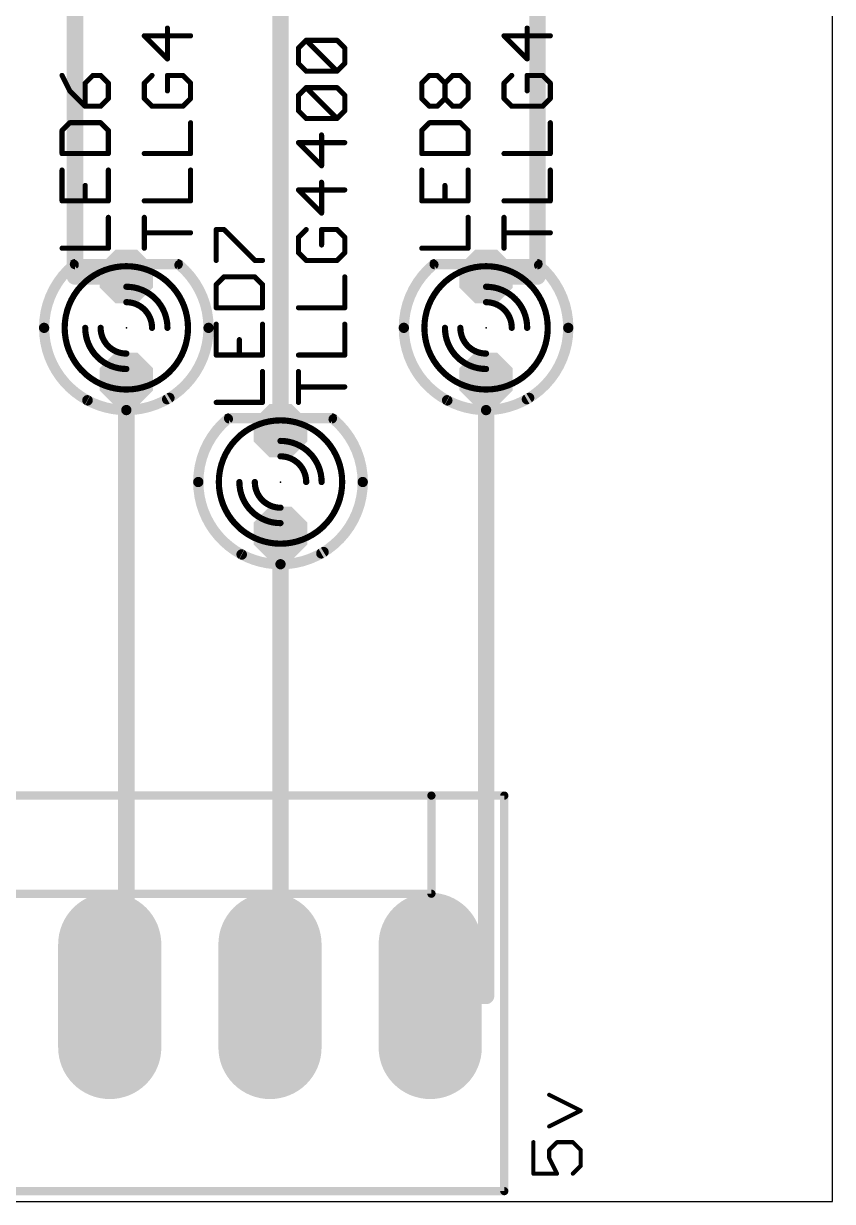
# Model space of a CAD drawing. Extents: x 0 to 44.1, y 0 to 57.1.
# Drawn here: x 24.13 to 44.12, y 0 to 29.11 of the extents above; entities that cross this region are included whole.
import ezdxf

# ---------------------------------------------------------------- set-up
doc = ezdxf.new("R2010")
doc.units = 0
for name, color, linetype in [('16', 175, 'CONTINUOUS'), ('17', 82, 'CONTINUOUS'), ('20', 7, 'CONTINUOUS'), ('21', 253, 'CONTINUOUS'), ('23', 7, 'CONTINUOUS'), ('25', 253, 'CONTINUOUS'), ('27', 253, 'CONTINUOUS'), ('51', 253, 'CONTINUOUS')]:
    doc.layers.add(name, color=color, linetype=linetype)

# ---------------------------------------------------------------- blocks, each defined once
blk = doc.blocks.new('OCTAGONP')
at = {"const_width": 0.5}
blk.add_lwpolyline([(-0.25, -0.1036), (-0.25, 0.1036), (-0.1036, 0.25), (0.1036, 0.25), (0.25, 0.1036), (0.25, -0.1036), (0.1036, -0.25), (-0.1036, -0.25), (-0.25, -0.1036), (-0.25, 0.1036)], dxfattribs=at)
blk = doc.blocks.new('LONGP100')
at = {"const_width": 1}
blk.add_lwpolyline([(-0.5, 0), (0.5, 0)], dxfattribs=at)
at = {"const_width": 0.5}
for points in [[(-0.5, 0.25, 1), (-0.5, -0.25)], [(0.5, -0.25, 1), (0.5, 0.25)]]:
    blk.add_lwpolyline(points, format="xyb", dxfattribs=at)

msp = doc.modelspace()

# ---------------------------------------------------------------- linework, layer by layer
at = {"layer": '16', "const_width": 0.4064}
for points in [[(25.4, 22.86), (25.4, 35.56)], [(36.83, 22.86), (36.83, 35.56)], [(30.48, 30.48), (30.48, 19.05)], [(26.67, 22.86), (25.4, 22.86)], [(35.56, 22.86), (36.83, 22.86)], [(26.67, 20.32), (26.67, 5.08)], [(35.56, 5.08), (35.56, 20.32)], [(30.48, 5.08), (30.48, 16.51)], [(26.67, 5.08), (26.26, 5.08)], [(30.22, 5.08), (30.48, 5.08)], [(34.18, 5.08), (35.56, 5.08)]]:
    msp.add_lwpolyline(points, dxfattribs=at)
at = {"layer": '16', "const_width": 0.2032}
for points in [[(25.4, 22.9616, 1), (25.4, 22.7584)], [(26.67, 22.7584, 1), (26.67, 22.9616)], [(35.56, 22.9616, 1), (35.56, 22.7584)], [(36.83, 22.7584, 1), (36.83, 22.9616)], [(25.2984, 22.86, 1), (25.5016, 22.86)], [(36.7284, 22.86, 1), (36.9316, 22.86)], [(26.7716, 20.32, 1), (26.5684, 20.32)], [(35.6616, 20.32, 1), (35.4584, 20.32)], [(30.3784, 19.05, 1), (30.5816, 19.05)], [(30.5816, 16.51, 1), (30.3784, 16.51)], [(26.26, 5.1816, 1), (26.26, 4.9784)], [(26.67, 4.9784, 1), (26.67, 5.1816)], [(30.22, 5.1816, 1), (30.22, 4.9784)], [(30.48, 4.9784, 1), (30.48, 5.1816)], [(34.18, 5.1816, 1), (34.18, 4.9784)], [(35.56, 4.9784, 1), (35.56, 5.1816)], [(26.5684, 5.08, 1), (26.7716, 5.08)], [(30.3784, 5.08, 1), (30.5816, 5.08)], [(35.4584, 5.08, 1), (35.6616, 5.08)]]:
    msp.add_lwpolyline(points, format="xyb", dxfattribs=at)
at = {"layer": '20'}
for p, q in [((44.12, 0), (44.12, 57.14)), ((0, 0), (44.12, 0))]:
    msp.add_line(p, q, dxfattribs=at)
at = {"layer": '21'}
for points, const_width in [([(25.3691, 23.151, 0.2226), (24.638, 21.59)], 0.254), ([(25.4098, 23.1022, 1), (25.3284, 23.1998)], 0.127), ([(28.702, 21.59, 0.2206), (27.9826, 23.1412)], 0.254), ([(28.0236, 23.1897, 1), (27.9416, 23.0927)], 0.127), ([(34.2591, 23.151, 0.2226), (33.528, 21.59)], 0.254), ([(34.2998, 23.1022, 1), (34.2184, 23.1998)], 0.127), ([(37.592, 21.59, 0.2206), (36.8726, 23.1412)], 0.254), ([(36.9136, 23.1897, 1), (36.8316, 23.0927)], 0.127), ([(25.7842, 22.8301, 0.2422), (25.146, 21.59)], 0.1524), ([(25.8063, 22.7991, 1), (25.7621, 22.8611)], 0.0762), ([(28.194, 21.59, 0.2315), (27.6056, 22.793)], 0.1524), ([(27.629, 22.8231, 1), (27.5822, 22.7629)], 0.0762), ([(34.6742, 22.8301, 0.2422), (34.036, 21.59)], 0.1524), ([(34.6963, 22.7991, 1), (34.6521, 22.8611)], 0.0762), ([(37.084, 21.59, 0.2315), (36.4956, 22.793)], 0.1524), ([(36.519, 22.8231, 1), (36.4722, 22.7629)], 0.0762), ([(24.638, 21.59, 0.277), (25.7138, 19.7971)], 0.254), ([(24.7015, 21.59, 1), (24.5745, 21.59)], 0.127), ([(24.5745, 21.59, 1), (24.7015, 21.59)], 0.127), ([(25.146, 21.59, 0.2361), (25.7556, 20.3708)], 0.1524), ([(25.1841, 21.59, 1), (25.1079, 21.59)], 0.0762), ([(25.1079, 21.59, 1), (25.1841, 21.59)], 0.0762), ([(27.6056, 20.387, 0.2315), (28.194, 21.59)], 0.1524), ([(27.6782, 19.8257, 0.2691), (28.702, 21.59)], 0.254), ([(28.2321, 21.59, 1), (28.1559, 21.59)], 0.0762), ([(28.1559, 21.59, 1), (28.2321, 21.59)], 0.0762), ([(28.7655, 21.59, 1), (28.6385, 21.59)], 0.127), ([(28.6385, 21.59, 1), (28.7655, 21.59)], 0.127), ([(33.528, 21.59, 0.277), (34.6038, 19.7971)], 0.254), ([(33.5915, 21.59, 1), (33.4645, 21.59)], 0.127), ([(33.4645, 21.59, 1), (33.5915, 21.59)], 0.127), ([(34.036, 21.59, 0.2361), (34.6456, 20.3708)], 0.1524), ([(34.0741, 21.59, 1), (33.9979, 21.59)], 0.0762), ([(33.9979, 21.59, 1), (34.0741, 21.59)], 0.0762), ([(36.4956, 20.387, 0.2315), (37.084, 21.59)], 0.1524), ([(36.5682, 19.8257, 0.2691), (37.592, 21.59)], 0.254), ([(37.1221, 21.59, 1), (37.0459, 21.59)], 0.0762), ([(37.0459, 21.59, 1), (37.1221, 21.59)], 0.0762), ([(37.6555, 21.59, 1), (37.5285, 21.59)], 0.127), ([(37.5285, 21.59, 1), (37.6555, 21.59)], 0.127), ([(25.7327, 20.3403, 1), (25.7785, 20.4013)], 0.0762), ([(27.5822, 20.4171, 1), (27.629, 20.3569)], 0.0762), ([(34.6227, 20.3403, 1), (34.6685, 20.4013)], 0.0762), ([(36.4722, 20.4171, 1), (36.519, 20.3569)], 0.0762), ([(25.6839, 19.7411, 1), (25.7437, 19.8531)], 0.127), ([(27.6467, 19.8808, 1), (27.7097, 19.7706)], 0.127), ([(34.5739, 19.7411, 1), (34.6337, 19.8531)], 0.127), ([(36.5367, 19.8808, 1), (36.5997, 19.7706)], 0.127), ([(29.1791, 19.341, 0.2226), (28.448, 17.78)], 0.254), ([(29.2198, 19.2922, 1), (29.1384, 19.3898)], 0.127), ([(32.512, 17.78, 0.2206), (31.7926, 19.3312)], 0.254), ([(31.8336, 19.3797, 1), (31.7516, 19.2827)], 0.127), ([(29.5942, 19.0201, 0.2422), (28.956, 17.78)], 0.1524), ([(29.6163, 18.9891, 1), (29.5721, 19.0511)], 0.0762), ([(32.004, 17.78, 0.2315), (31.4156, 18.983)], 0.1524), ([(31.439, 19.0131, 1), (31.3922, 18.9529)], 0.0762), ([(28.448, 17.78, 0.277), (29.5238, 15.9871)], 0.254), ([(28.5115, 17.78, 1), (28.3845, 17.78)], 0.127), ([(28.3845, 17.78, 1), (28.5115, 17.78)], 0.127), ([(28.956, 17.78, 0.2361), (29.5656, 16.5608)], 0.1524), ([(28.9941, 17.78, 1), (28.9179, 17.78)], 0.0762), ([(28.9179, 17.78, 1), (28.9941, 17.78)], 0.0762), ([(31.4156, 16.577, 0.2315), (32.004, 17.78)], 0.1524), ([(31.4882, 16.0157, 0.2691), (32.512, 17.78)], 0.254), ([(32.0421, 17.78, 1), (31.9659, 17.78)], 0.0762), ([(31.9659, 17.78, 1), (32.0421, 17.78)], 0.0762), ([(32.5755, 17.78, 1), (32.4485, 17.78)], 0.127), ([(32.4485, 17.78, 1), (32.5755, 17.78)], 0.127), ([(29.5427, 16.5303, 1), (29.5885, 16.5913)], 0.0762), ([(31.3922, 16.6071, 1), (31.439, 16.5469)], 0.0762), ([(29.4939, 15.9311, 1), (29.5537, 16.0431)], 0.127), ([(31.4567, 16.0708, 1), (31.5197, 15.9606)], 0.127), ([(34.21, 10.0808, 1), (34.21, 9.9792)], 0.1016), ([(34.2608, 10.03, 1), (34.1592, 10.03)], 0.1016), ([(34.21, 9.9792, 1), (34.21, 10.0808)], 0.1016), ([(36.0608, 10.03, 1), (35.9592, 10.03)], 0.1016), ([(36.01, 9.9792, 1), (36.01, 10.0808)], 0.1016), ([(34.1592, 7.605, 1), (34.2608, 7.605)], 0.1016), ([(34.21, 7.5542, 1), (34.21, 7.6558)], 0.1016), ([(35.9592, 0.255, 1), (36.0608, 0.255)], 0.1016), ([(36.01, 0.2042, 1), (36.01, 0.3058)], 0.1016)]:
    msp.add_lwpolyline(points, format="xyb", dxfattribs=dict(at, const_width=const_width))
at = {"layer": '21', "const_width": 0.2032}
for points in [[(34.21, 10.03), (6.455, 10.03)], [(36.01, 10.03), (34.21, 10.03)], [(34.21, 7.605), (34.21, 10.03)], [(36.01, 0.255), (36.01, 10.03)], [(6.455, 7.605), (34.21, 7.605)], [(4.655, 0.255), (36.01, 0.255)]]:
    msp.add_lwpolyline(points, dxfattribs=at)
at = {"layer": '23'}
for p in [(26.67, 21.59), (35.56, 21.59), (30.48, 17.78)]:
    msp.add_point(p, dxfattribs=at)
at = {"layer": '25', "const_width": 0.127}
for points in [[(25.0815, 27.8293), (25.2722, 27.448)], [(25.8442, 27.8293), (25.6535, 27.6387)], [(25.6535, 27.6387), (25.6535, 27.0667)], [(26.0348, 27.8293), (25.8442, 27.8293)], [(26.2255, 27.6387), (26.0348, 27.8293)], [(26.2255, 27.2574), (26.2255, 27.6387)], [(33.9715, 27.6387), (34.1622, 27.8293)], [(33.9715, 27.2574), (33.9715, 27.6387)], [(34.1622, 27.8293), (34.3529, 27.8293)], [(34.3529, 27.8293), (34.5435, 27.6387)], [(34.5435, 27.6387), (34.7342, 27.8293)], [(34.5435, 27.2574), (34.5435, 27.6387)], [(34.7342, 27.8293), (34.9248, 27.8293)], [(34.9248, 27.8293), (35.1155, 27.6387)], [(35.1155, 27.6387), (35.1155, 27.2574)], [(25.2722, 27.448), (25.6535, 27.0667)], [(25.6535, 27.0667), (26.0348, 27.0667)], [(26.0348, 27.0667), (26.2255, 27.2574)], [(34.1622, 27.0667), (33.9715, 27.2574)], [(34.3529, 27.0667), (34.1622, 27.0667)], [(34.5435, 27.2574), (34.3529, 27.0667)], [(34.7342, 27.0667), (34.5435, 27.2574)], [(34.9248, 27.0667), (34.7342, 27.0667)], [(35.1155, 27.2574), (34.9248, 27.0667)], [(25.2722, 26.6599), (25.0815, 26.4693)], [(25.0815, 26.4693), (25.0815, 25.8973)], [(26.0348, 26.6599), (25.2722, 26.6599)], [(26.2255, 26.4693), (26.0348, 26.6599)], [(26.2255, 25.8973), (26.2255, 26.4693)], [(34.1622, 26.6599), (33.9715, 26.4693)], [(33.9715, 26.4693), (33.9715, 25.8973)], [(34.9248, 26.6599), (34.1622, 26.6599)], [(35.1155, 26.4693), (34.9248, 26.6599)], [(35.1155, 25.8973), (35.1155, 26.4693)], [(25.0815, 25.8973), (26.2255, 25.8973)], [(33.9715, 25.8973), (35.1155, 25.8973)], [(25.0815, 25.4905), (25.0815, 24.7279)], [(26.2255, 24.7279), (26.2255, 25.4905)], [(33.9715, 25.4905), (33.9715, 24.7279)], [(35.1155, 24.7279), (35.1155, 25.4905)], [(25.6535, 24.7279), (25.6535, 25.1092)], [(34.5435, 24.7279), (34.5435, 25.1092)], [(25.0815, 24.7279), (26.2255, 24.7279)], [(33.9715, 24.7279), (35.1155, 24.7279)], [(26.2255, 23.5585), (26.2255, 24.3212)], [(35.1155, 23.5585), (35.1155, 24.3212)], [(28.8915, 23.2567), (28.8915, 24.0193)], [(28.8915, 24.0193), (29.0822, 24.0193)], [(29.0822, 24.0193), (29.8448, 23.2567)], [(25.0815, 23.5585), (26.2255, 23.5585)], [(33.9715, 23.5585), (35.1155, 23.5585)], [(29.8448, 23.2567), (30.0355, 23.2567)], [(29.0822, 22.8499), (28.8915, 22.6593)], [(28.8915, 22.6593), (28.8915, 22.0873)], [(29.8448, 22.8499), (29.0822, 22.8499)], [(30.0355, 22.6593), (29.8448, 22.8499)], [(30.0355, 22.0873), (30.0355, 22.6593)], [(28.8915, 22.0873), (30.0355, 22.0873)], [(28.8915, 21.6805), (28.8915, 20.9179)], [(30.0355, 20.9179), (30.0355, 21.6805)], [(29.4635, 20.9179), (29.4635, 21.2992)], [(28.8915, 20.9179), (30.0355, 20.9179)], [(30.0355, 19.7485), (30.0355, 20.5112)], [(28.8915, 19.7485), (30.0355, 19.7485)]]:
    msp.add_lwpolyline(points, dxfattribs=at)
at = {"layer": '25', "const_width": 0.0635}
for points in [[(25.1099, 27.8435, 1), (25.0531, 27.8151)], [(25.6853, 27.6387, 1), (25.6218, 27.6387)], [(25.6311, 27.6611, 1), (25.676, 27.6162)], [(25.8442, 27.8611, 1), (25.8442, 27.7976)], [(25.8666, 27.8069, 1), (25.8217, 27.8518)], [(26.0573, 27.8518, 1), (26.0124, 27.8069)], [(26.0348, 27.7976, 1), (26.0348, 27.8611)], [(26.2572, 27.6387, 1), (26.1938, 27.6387)], [(26.203, 27.6162, 1), (26.248, 27.6611)], [(34.0033, 27.6387, 1), (33.9398, 27.6387)], [(33.9491, 27.6611, 1), (33.994, 27.6162)], [(34.1622, 27.8611, 1), (34.1622, 27.7976)], [(34.1846, 27.8069, 1), (34.1397, 27.8518)], [(34.3753, 27.8518, 1), (34.3304, 27.8069)], [(34.3529, 27.7976, 1), (34.3529, 27.8611)], [(34.5753, 27.6387, 1), (34.5118, 27.6387)], [(34.5211, 27.6611, 1), (34.566, 27.6162)], [(34.5211, 27.6162, 1), (34.566, 27.6611)], [(34.7342, 27.8611, 1), (34.7342, 27.7976)], [(34.7566, 27.8069, 1), (34.7117, 27.8518)], [(34.9473, 27.8518, 1), (34.9024, 27.8069)], [(34.9248, 27.7976, 1), (34.9248, 27.8611)], [(35.1473, 27.6387, 1), (35.0838, 27.6387)], [(35.093, 27.6162, 1), (35.138, 27.6611)], [(25.2946, 27.4705, 1), (25.2497, 27.4256)], [(25.2438, 27.4338, 1), (25.3006, 27.4622)], [(25.6535, 27.0984, 1), (25.6535, 27.0349)], [(25.6218, 27.0667, 1), (25.6853, 27.0667)], [(25.6311, 27.0442, 1), (25.676, 27.0891)], [(26.0124, 27.0891, 1), (26.0573, 27.0442)], [(26.0348, 27.0349, 1), (26.0348, 27.0984)], [(26.1938, 27.2574, 1), (26.2572, 27.2574)], [(26.248, 27.2349, 1), (26.203, 27.2798)], [(33.9398, 27.2574, 1), (34.0033, 27.2574)], [(33.994, 27.2798, 1), (33.9491, 27.2349)], [(34.1622, 27.0984, 1), (34.1622, 27.0349)], [(34.1397, 27.0442, 1), (34.1846, 27.0891)], [(34.3304, 27.0891, 1), (34.3753, 27.0442)], [(34.3529, 27.0349, 1), (34.3529, 27.0984)], [(34.5118, 27.2574, 1), (34.5753, 27.2574)], [(34.566, 27.2798, 1), (34.5211, 27.2349)], [(34.566, 27.2349, 1), (34.5211, 27.2798)], [(34.7342, 27.0984, 1), (34.7342, 27.0349)], [(34.7117, 27.0442, 1), (34.7566, 27.0891)], [(34.9024, 27.0891, 1), (34.9473, 27.0442)], [(34.9248, 27.0349, 1), (34.9248, 27.0984)], [(35.0838, 27.2574, 1), (35.1473, 27.2574)], [(35.138, 27.2349, 1), (35.093, 27.2798)], [(25.1133, 26.4693, 1), (25.0498, 26.4693)], [(25.0591, 26.4917, 1), (25.104, 26.4468)], [(25.2722, 26.6917, 1), (25.2722, 26.6282)], [(25.2946, 26.6375, 1), (25.2497, 26.6824)], [(26.0573, 26.6824, 1), (26.0124, 26.6375)], [(26.0348, 26.6282, 1), (26.0348, 26.6917)], [(26.2572, 26.4693, 1), (26.1938, 26.4693)], [(26.203, 26.4468, 1), (26.248, 26.4917)], [(34.0033, 26.4693, 1), (33.9398, 26.4693)], [(33.9491, 26.4917, 1), (33.994, 26.4468)], [(34.1622, 26.6917, 1), (34.1622, 26.6282)], [(34.1846, 26.6375, 1), (34.1397, 26.6824)], [(34.9473, 26.6824, 1), (34.9024, 26.6375)], [(34.9248, 26.6282, 1), (34.9248, 26.6917)], [(35.1473, 26.4693, 1), (35.0838, 26.4693)], [(35.093, 26.4468, 1), (35.138, 26.4917)], [(25.0815, 25.929, 1), (25.0815, 25.8655)], [(25.0498, 25.8973, 1), (25.1133, 25.8973)], [(26.1938, 25.8973, 1), (26.2572, 25.8973)], [(26.2255, 25.8655, 1), (26.2255, 25.929)], [(33.9715, 25.929, 1), (33.9715, 25.8655)], [(33.9398, 25.8973, 1), (34.0033, 25.8973)], [(35.0838, 25.8973, 1), (35.1473, 25.8973)], [(35.1155, 25.8655, 1), (35.1155, 25.929)], [(25.1133, 25.4905, 1), (25.0498, 25.4905)], [(26.2572, 25.4905, 1), (26.1938, 25.4905)], [(34.0033, 25.4905, 1), (33.9398, 25.4905)], [(35.1473, 25.4905, 1), (35.0838, 25.4905)], [(25.6853, 25.1092, 1), (25.6218, 25.1092)], [(34.5753, 25.1092, 1), (34.5118, 25.1092)], [(25.0815, 24.7596, 1), (25.0815, 24.6961)], [(25.0498, 24.7279, 1), (25.1133, 24.7279)], [(25.6218, 24.7279, 1), (25.6853, 24.7279)], [(26.1938, 24.7279, 1), (26.2572, 24.7279)], [(26.2255, 24.6961, 1), (26.2255, 24.7596)], [(33.9715, 24.7596, 1), (33.9715, 24.6961)], [(33.9398, 24.7279, 1), (34.0033, 24.7279)], [(34.5118, 24.7279, 1), (34.5753, 24.7279)], [(35.0838, 24.7279, 1), (35.1473, 24.7279)], [(35.1155, 24.6961, 1), (35.1155, 24.7596)], [(26.2572, 24.3212, 1), (26.1938, 24.3212)], [(35.1473, 24.3212, 1), (35.0838, 24.3212)], [(28.8915, 24.0511, 1), (28.8915, 23.9876)], [(28.9233, 24.0193, 1), (28.8598, 24.0193)], [(29.1046, 24.0418, 1), (29.0597, 23.9969)], [(29.0822, 23.9876, 1), (29.0822, 24.0511)], [(25.0815, 23.5903, 1), (25.0815, 23.5268)], [(26.1938, 23.5585, 1), (26.2572, 23.5585)], [(26.2255, 23.5268, 1), (26.2255, 23.5903)], [(33.9715, 23.5903, 1), (33.9715, 23.5268)], [(35.0838, 23.5585, 1), (35.1473, 23.5585)], [(35.1155, 23.5268, 1), (35.1155, 23.5903)], [(29.8448, 23.2884, 1), (29.8448, 23.2249)], [(29.8224, 23.2342, 1), (29.8673, 23.2791)], [(30.0355, 23.2249, 1), (30.0355, 23.2884)], [(28.8598, 23.2567, 1), (28.9233, 23.2567)], [(28.9233, 22.6593, 1), (28.8598, 22.6593)], [(28.8691, 22.6817, 1), (28.914, 22.6368)], [(29.0822, 22.8817, 1), (29.0822, 22.8182)], [(29.1046, 22.8275, 1), (29.0597, 22.8724)], [(29.8673, 22.8724, 1), (29.8224, 22.8275)], [(29.8448, 22.8182, 1), (29.8448, 22.8817)], [(30.0673, 22.6593, 1), (30.0038, 22.6593)], [(30.013, 22.6368, 1), (30.058, 22.6817)], [(28.8915, 22.119, 1), (28.8915, 22.0555)], [(30.0355, 22.0555, 1), (30.0355, 22.119)], [(28.8598, 22.0873, 1), (28.9233, 22.0873)], [(30.0038, 22.0873, 1), (30.0673, 22.0873)], [(28.9233, 21.6805, 1), (28.8598, 21.6805)], [(30.0673, 21.6805, 1), (30.0038, 21.6805)], [(29.4953, 21.2992, 1), (29.4318, 21.2992)], [(28.8915, 20.9496, 1), (28.8915, 20.8861)], [(30.0355, 20.8861, 1), (30.0355, 20.9496)], [(28.8598, 20.9179, 1), (28.9233, 20.9179)], [(29.4318, 20.9179, 1), (29.4953, 20.9179)], [(30.0038, 20.9179, 1), (30.0673, 20.9179)], [(30.0673, 20.5112, 1), (30.0038, 20.5112)], [(28.8915, 19.7802, 1), (28.8915, 19.7168)], [(30.0355, 19.7168, 1), (30.0355, 19.7802)], [(30.0038, 19.7485, 1), (30.0673, 19.7485)]]:
    msp.add_lwpolyline(points, format="xyb", dxfattribs=at)
at = {"layer": '27'}
for points, const_width in [([(28.2575, 28.8081), (27.1135, 28.8081)], 0.127), ([(27.1135, 28.8081), (27.6855, 28.2361)], 0.127), ([(27.6855, 28.2361), (27.6855, 28.9987)], 0.127), ([(37.1475, 28.8081), (36.0035, 28.8081)], 0.127), ([(36.0035, 28.8081), (36.5755, 28.2361)], 0.127), ([(36.5755, 28.2361), (36.5755, 28.9987)], 0.127), ([(30.9235, 28.5063), (31.1142, 28.6969)], 0.127), ([(30.9235, 28.1249), (30.9235, 28.5063)], 0.127), ([(31.1142, 28.6969), (31.8768, 28.6969)], 0.127), ([(31.8768, 27.9343), (31.1142, 28.6969)], 0.127), ([(31.8768, 28.6969), (32.0675, 28.5063)], 0.127), ([(32.0675, 28.5063), (32.0675, 28.1249)], 0.127), ([(31.1142, 27.9343), (30.9235, 28.1249)], 0.127), ([(31.8768, 27.9343), (31.1142, 27.9343)], 0.127), ([(32.0675, 28.1249), (31.8768, 27.9343)], 0.127), ([(27.3042, 27.8293), (27.1135, 27.6387)], 0.127), ([(27.1135, 27.6387), (27.1135, 27.2574)], 0.127), ([(28.0668, 27.8293), (27.6855, 27.8293)], 0.127), ([(27.6855, 27.8293), (27.6855, 27.448)], 0.127), ([(28.2575, 27.6387), (28.0668, 27.8293)], 0.127), ([(28.2575, 27.2574), (28.2575, 27.6387)], 0.127), ([(36.1942, 27.8293), (36.0035, 27.6387)], 0.127), ([(36.0035, 27.6387), (36.0035, 27.2574)], 0.127), ([(36.9568, 27.8293), (36.5755, 27.8293)], 0.127), ([(36.5755, 27.8293), (36.5755, 27.448)], 0.127), ([(37.1475, 27.6387), (36.9568, 27.8293)], 0.127), ([(37.1475, 27.2574), (37.1475, 27.6387)], 0.127), ([(30.9235, 27.3369), (31.1142, 27.5275)], 0.127), ([(30.9235, 26.9555), (30.9235, 27.3369)], 0.127), ([(31.1142, 27.5275), (31.8768, 27.5275)], 0.127), ([(31.8768, 26.7649), (31.1142, 27.5275)], 0.127), ([(31.8768, 27.5275), (32.0675, 27.3369)], 0.127), ([(32.0675, 27.3369), (32.0675, 26.9555)], 0.127), ([(27.1135, 27.2574), (27.3042, 27.0667)], 0.127), ([(27.3042, 27.0667), (28.0668, 27.0667)], 0.127), ([(28.0668, 27.0667), (28.2575, 27.2574)], 0.127), ([(36.0035, 27.2574), (36.1942, 27.0667)], 0.127), ([(36.1942, 27.0667), (36.9568, 27.0667)], 0.127), ([(36.9568, 27.0667), (37.1475, 27.2574)], 0.127), ([(31.1142, 26.7649), (30.9235, 26.9555)], 0.127), ([(31.8768, 26.7649), (31.1142, 26.7649)], 0.127), ([(32.0675, 26.9555), (31.8768, 26.7649)], 0.127), ([(28.2575, 25.8973), (28.2575, 26.6599)], 0.127), ([(37.1475, 25.8973), (37.1475, 26.6599)], 0.127), ([(32.0675, 26.1675), (30.9235, 26.1675)], 0.127), ([(30.9235, 26.1675), (31.4955, 25.5955)], 0.127), ([(31.4955, 25.5955), (31.4955, 26.3581)], 0.127), ([(27.1135, 25.8973), (28.2575, 25.8973)], 0.127), ([(36.0035, 25.8973), (37.1475, 25.8973)], 0.127), ([(28.2575, 24.7279), (28.2575, 25.4905)], 0.127), ([(37.1475, 24.7279), (37.1475, 25.4905)], 0.127), ([(32.0675, 24.9981), (30.9235, 24.9981)], 0.127), ([(30.9235, 24.9981), (31.4955, 24.4261)], 0.127), ([(31.4955, 24.4261), (31.4955, 25.1887)], 0.127), ([(27.1135, 24.7279), (28.2575, 24.7279)], 0.127), ([(36.0035, 24.7279), (37.1475, 24.7279)], 0.127), ([(27.1135, 23.5585), (27.1135, 24.3212)], 0.127), ([(36.0035, 23.5585), (36.0035, 24.3212)], 0.127), ([(28.2575, 23.9398), (27.1135, 23.9398)], 0.127), ([(31.1142, 24.0193), (30.9235, 23.8287)], 0.127), ([(30.9235, 23.8287), (30.9235, 23.4474)], 0.127), ([(31.8768, 24.0193), (31.4955, 24.0193)], 0.127), ([(31.4955, 24.0193), (31.4955, 23.638)], 0.127), ([(32.0675, 23.8287), (31.8768, 24.0193)], 0.127), ([(32.0675, 23.4474), (32.0675, 23.8287)], 0.127), ([(37.1475, 23.9398), (36.0035, 23.9398)], 0.127), ([(30.9235, 23.4474), (31.1142, 23.2567)], 0.127), ([(31.1142, 23.2567), (31.8768, 23.2567)], 0.127), ([(31.8768, 23.2567), (32.0675, 23.4474)], 0.127), ([(32.0675, 22.0873), (32.0675, 22.8499)], 0.127), ([(30.9235, 22.0873), (32.0675, 22.0873)], 0.127), ([(32.0675, 20.9179), (32.0675, 21.6805)], 0.127), ([(30.9235, 20.9179), (32.0675, 20.9179)], 0.127), ([(30.9235, 19.7485), (30.9235, 20.5112)], 0.127), ([(32.0675, 20.1298), (30.9235, 20.1298)], 0.127), ([(37.8992, 2.245), (37.1196, 2.6348)], 0.1016), ([(37.1196, 1.8552), (37.8992, 2.245)], 0.1016), ([(36.7298, 1.4654), (36.7298, 0.6858)], 0.1016), ([(37.1196, 1.2705), (37.3145, 1.4654)], 0.1016), ([(37.3145, 1.4654), (37.7043, 1.4654)], 0.1016), ([(37.7043, 1.4654), (37.8992, 1.2705)], 0.1016), ([(37.1196, 1.0756), (37.1196, 1.2705)], 0.1016), ([(37.8992, 1.2705), (37.8992, 0.8807)], 0.1016), ([(37.3145, 0.6858), (37.1196, 1.0756)], 0.1016), ([(37.8992, 0.8807), (37.7043, 0.6858)], 0.1016), ([(36.7298, 0.6858), (37.3145, 0.6858)], 0.1016)]:
    msp.add_lwpolyline(points, dxfattribs=dict(at, const_width=const_width))
for points, const_width in [([(27.1135, 28.8398, 1), (27.1135, 28.7763)], 0.0635), ([(27.136, 28.8305, 1), (27.0911, 28.7856)], 0.0635), ([(27.7173, 28.9987, 1), (27.6538, 28.9987)], 0.0635), ([(28.2575, 28.7763, 1), (28.2575, 28.8398)], 0.0635), ([(36.0035, 28.8398, 1), (36.0035, 28.7763)], 0.0635), ([(36.026, 28.8305, 1), (35.9811, 28.7856)], 0.0635), ([(36.6073, 28.9987, 1), (36.5438, 28.9987)], 0.0635), ([(37.1475, 28.7763, 1), (37.1475, 28.8398)], 0.0635), ([(30.9553, 28.5063, 1), (30.8918, 28.5063)], 0.0635), ([(30.9011, 28.5287, 1), (30.946, 28.4838)], 0.0635), ([(31.1142, 28.7287, 1), (31.1142, 28.6652)], 0.0635), ([(31.1366, 28.7194, 1), (31.0917, 28.6745)], 0.0635), ([(31.1366, 28.6745, 1), (31.0917, 28.7194)], 0.0635), ([(31.8993, 28.7194, 1), (31.8544, 28.6745)], 0.0635), ([(31.8768, 28.6652, 1), (31.8768, 28.7287)], 0.0635), ([(32.0993, 28.5063, 1), (32.0358, 28.5063)], 0.0635), ([(32.045, 28.4838, 1), (32.09, 28.5287)], 0.0635), ([(27.6538, 28.2361, 1), (27.7173, 28.2361)], 0.0635), ([(27.6631, 28.2136, 1), (27.708, 28.2585)], 0.0635), ([(36.5438, 28.2361, 1), (36.6073, 28.2361)], 0.0635), ([(36.5531, 28.2136, 1), (36.598, 28.2585)], 0.0635), ([(30.8918, 28.1249, 1), (30.9553, 28.1249)], 0.0635), ([(30.946, 28.1474, 1), (30.9011, 28.1025)], 0.0635), ([(31.1142, 27.966, 1), (31.1142, 27.9025)], 0.0635), ([(31.0917, 27.9118, 1), (31.1366, 27.9567)], 0.0635), ([(31.8544, 27.9567, 1), (31.8993, 27.9118)], 0.0635), ([(31.8544, 27.9118, 1), (31.8993, 27.9567)], 0.0635), ([(31.8768, 27.9025, 1), (31.8768, 27.966)], 0.0635), ([(32.0358, 28.1249, 1), (32.0993, 28.1249)], 0.0635), ([(32.09, 28.1025, 1), (32.045, 28.1474)], 0.0635), ([(27.1453, 27.6387, 1), (27.0818, 27.6387)], 0.0635), ([(27.0911, 27.6611, 1), (27.136, 27.6162)], 0.0635), ([(27.3266, 27.8069, 1), (27.2817, 27.8518)], 0.0635), ([(27.6855, 27.8611, 1), (27.6855, 27.7976)], 0.0635), ([(27.7173, 27.8293, 1), (27.6538, 27.8293)], 0.0635), ([(28.0893, 27.8518, 1), (28.0444, 27.8069)], 0.0635), ([(28.0668, 27.7976, 1), (28.0668, 27.8611)], 0.0635), ([(28.2892, 27.6387, 1), (28.2258, 27.6387)], 0.0635), ([(28.235, 27.6162, 1), (28.28, 27.6611)], 0.0635), ([(36.0353, 27.6387, 1), (35.9718, 27.6387)], 0.0635), ([(35.9811, 27.6611, 1), (36.026, 27.6162)], 0.0635), ([(36.2166, 27.8069, 1), (36.1717, 27.8518)], 0.0635), ([(36.5755, 27.8611, 1), (36.5755, 27.7976)], 0.0635), ([(36.6073, 27.8293, 1), (36.5438, 27.8293)], 0.0635), ([(36.9793, 27.8518, 1), (36.9344, 27.8069)], 0.0635), ([(36.9568, 27.7976, 1), (36.9568, 27.8611)], 0.0635), ([(37.1793, 27.6387, 1), (37.1157, 27.6387)], 0.0635), ([(37.125, 27.6162, 1), (37.17, 27.6611)], 0.0635), ([(27.6538, 27.448, 1), (27.7173, 27.448)], 0.0635), ([(30.9553, 27.3369, 1), (30.8918, 27.3369)], 0.0635), ([(30.9011, 27.3593, 1), (30.946, 27.3144)], 0.0635), ([(31.1142, 27.5593, 1), (31.1142, 27.4958)], 0.0635), ([(31.1366, 27.55, 1), (31.0917, 27.5051)], 0.0635), ([(31.1366, 27.5051, 1), (31.0917, 27.55)], 0.0635), ([(31.8993, 27.55, 1), (31.8544, 27.5051)], 0.0635), ([(31.8768, 27.4958, 1), (31.8768, 27.5593)], 0.0635), ([(32.0993, 27.3369, 1), (32.0358, 27.3369)], 0.0635), ([(32.045, 27.3144, 1), (32.09, 27.3593)], 0.0635), ([(36.5438, 27.448, 1), (36.6073, 27.448)], 0.0635), ([(27.136, 27.2798, 1), (27.0911, 27.2349)], 0.0635), ([(27.0818, 27.2574, 1), (27.1453, 27.2574)], 0.0635), ([(27.3042, 27.0984, 1), (27.3042, 27.0349)], 0.0635), ([(27.2817, 27.0442, 1), (27.3266, 27.0891)], 0.0635), ([(28.0444, 27.0891, 1), (28.0893, 27.0442)], 0.0635), ([(28.0668, 27.0349, 1), (28.0668, 27.0984)], 0.0635), ([(28.2258, 27.2574, 1), (28.2892, 27.2574)], 0.0635), ([(28.28, 27.2349, 1), (28.235, 27.2798)], 0.0635), ([(35.9718, 27.2574, 1), (36.0353, 27.2574)], 0.0635), ([(36.026, 27.2798, 1), (35.9811, 27.2349)], 0.0635), ([(36.1942, 27.0984, 1), (36.1942, 27.0349)], 0.0635), ([(36.1717, 27.0442, 1), (36.2166, 27.0891)], 0.0635), ([(36.9344, 27.0891, 1), (36.9793, 27.0442)], 0.0635), ([(36.9568, 27.0349, 1), (36.9568, 27.0984)], 0.0635), ([(37.1157, 27.2574, 1), (37.1793, 27.2574)], 0.0635), ([(37.17, 27.2349, 1), (37.125, 27.2798)], 0.0635), ([(30.8918, 26.9555, 1), (30.9553, 26.9555)], 0.0635), ([(30.946, 26.978, 1), (30.9011, 26.9331)], 0.0635), ([(31.1142, 26.7966, 1), (31.1142, 26.7331)], 0.0635), ([(31.0917, 26.7424, 1), (31.1366, 26.7873)], 0.0635), ([(31.8544, 26.7873, 1), (31.8993, 26.7424)], 0.0635), ([(31.8544, 26.7424, 1), (31.8993, 26.7873)], 0.0635), ([(31.8768, 26.7331, 1), (31.8768, 26.7966)], 0.0635), ([(32.0358, 26.9555, 1), (32.0993, 26.9555)], 0.0635), ([(32.09, 26.9331, 1), (32.045, 26.978)], 0.0635), ([(28.2892, 26.6599, 1), (28.2258, 26.6599)], 0.0635), ([(37.1793, 26.6599, 1), (37.1157, 26.6599)], 0.0635), ([(30.9235, 26.1992, 1), (30.9235, 26.1357)], 0.0635), ([(30.946, 26.1899, 1), (30.9011, 26.145)], 0.0635), ([(31.5273, 26.3581, 1), (31.4638, 26.3581)], 0.0635), ([(32.0675, 26.1357, 1), (32.0675, 26.1992)], 0.0635), ([(27.1135, 25.929, 1), (27.1135, 25.8655)], 0.0635), ([(28.2258, 25.8973, 1), (28.2892, 25.8973)], 0.0635), ([(28.2575, 25.8655, 1), (28.2575, 25.929)], 0.0635), ([(36.0035, 25.929, 1), (36.0035, 25.8655)], 0.0635), ([(37.1157, 25.8973, 1), (37.1793, 25.8973)], 0.0635), ([(37.1475, 25.8655, 1), (37.1475, 25.929)], 0.0635), ([(31.4638, 25.5955, 1), (31.5273, 25.5955)], 0.0635), ([(31.4731, 25.573, 1), (31.518, 25.6179)], 0.0635), ([(28.2892, 25.4905, 1), (28.2258, 25.4905)], 0.0635), ([(37.1793, 25.4905, 1), (37.1157, 25.4905)], 0.0635), ([(30.9235, 25.0298, 1), (30.9235, 24.9663)], 0.0635), ([(30.946, 25.0205, 1), (30.9011, 24.9756)], 0.0635), ([(31.5273, 25.1887, 1), (31.4638, 25.1887)], 0.0635), ([(32.0675, 24.9663, 1), (32.0675, 25.0298)], 0.0635), ([(27.1135, 24.7596, 1), (27.1135, 24.6961)], 0.0635), ([(28.2258, 24.7279, 1), (28.2892, 24.7279)], 0.0635), ([(28.2575, 24.6961, 1), (28.2575, 24.7596)], 0.0635), ([(36.0035, 24.7596, 1), (36.0035, 24.6961)], 0.0635), ([(37.1157, 24.7279, 1), (37.1793, 24.7279)], 0.0635), ([(37.1475, 24.6961, 1), (37.1475, 24.7596)], 0.0635), ([(31.4638, 24.4261, 1), (31.5273, 24.4261)], 0.0635), ([(31.4731, 24.4036, 1), (31.518, 24.4485)], 0.0635), ([(27.1453, 24.3212, 1), (27.0818, 24.3212)], 0.0635), ([(36.0353, 24.3212, 1), (35.9718, 24.3212)], 0.0635), ([(27.1135, 23.9716, 1), (27.1135, 23.9081)], 0.0635), ([(28.2575, 23.9081, 1), (28.2575, 23.9716)], 0.0635), ([(30.9553, 23.8287, 1), (30.8918, 23.8287)], 0.0635), ([(30.9011, 23.8511, 1), (30.946, 23.8062)], 0.0635), ([(31.1366, 23.9969, 1), (31.0917, 24.0418)], 0.0635), ([(31.4955, 24.0511, 1), (31.4955, 23.9876)], 0.0635), ([(31.5273, 24.0193, 1), (31.4638, 24.0193)], 0.0635), ([(31.8993, 24.0418, 1), (31.8544, 23.9969)], 0.0635), ([(31.8768, 23.9876, 1), (31.8768, 24.0511)], 0.0635), ([(32.0993, 23.8287, 1), (32.0358, 23.8287)], 0.0635), ([(32.045, 23.8062, 1), (32.09, 23.8511)], 0.0635), ([(36.0035, 23.9716, 1), (36.0035, 23.9081)], 0.0635), ([(37.1475, 23.9081, 1), (37.1475, 23.9716)], 0.0635), ([(27.0818, 23.5585, 1), (27.1453, 23.5585)], 0.0635), ([(31.4638, 23.638, 1), (31.5273, 23.638)], 0.0635), ([(35.9718, 23.5585, 1), (36.0353, 23.5585)], 0.0635), ([(30.8918, 23.4474, 1), (30.9553, 23.4474)], 0.0635), ([(30.946, 23.4698, 1), (30.9011, 23.4249)], 0.0635), ([(31.1142, 23.2884, 1), (31.1142, 23.2249)], 0.0635), ([(31.0917, 23.2342, 1), (31.1366, 23.2791)], 0.0635), ([(31.8544, 23.2791, 1), (31.8993, 23.2342)], 0.0635), ([(31.8768, 23.2249, 1), (31.8768, 23.2884)], 0.0635), ([(32.0358, 23.4474, 1), (32.0993, 23.4474)], 0.0635), ([(32.09, 23.4249, 1), (32.045, 23.4698)], 0.0635), ([(32.0993, 22.8499, 1), (32.0358, 22.8499)], 0.0635), ([(30.9235, 22.119, 1), (30.9235, 22.0555)], 0.0635), ([(32.0675, 22.0555, 1), (32.0675, 22.119)], 0.0635), ([(32.0358, 22.0873, 1), (32.0993, 22.0873)], 0.0635), ([(32.0993, 21.6805, 1), (32.0358, 21.6805)], 0.0635), ([(30.9235, 20.9496, 1), (30.9235, 20.8861)], 0.0635), ([(32.0675, 20.8861, 1), (32.0675, 20.9496)], 0.0635), ([(32.0358, 20.9179, 1), (32.0993, 20.9179)], 0.0635), ([(30.9553, 20.5112, 1), (30.8918, 20.5112)], 0.0635), ([(30.9235, 20.1616, 1), (30.9235, 20.0981)], 0.0635), ([(32.0675, 20.0981, 1), (32.0675, 20.1616)], 0.0635), ([(30.8918, 19.7485, 1), (30.9553, 19.7485)], 0.0635), ([(37.131, 2.6575, 1), (37.1082, 2.6121)], 0.0508), ([(37.9106, 2.2223, 1), (37.8878, 2.2677)], 0.0508), ([(37.8878, 2.2223, 1), (37.9106, 2.2677)], 0.0508), ([(37.1082, 1.8779, 1), (37.131, 1.8325)], 0.0508), ([(36.7552, 1.4654, 1), (36.7044, 1.4654)], 0.0508), ([(37.3145, 1.4908, 1), (37.3145, 1.44)], 0.0508), ([(37.3325, 1.4474, 1), (37.2965, 1.4834)], 0.0508), ([(37.7223, 1.4834, 1), (37.6863, 1.4474)], 0.0508), ([(37.7043, 1.44, 1), (37.7043, 1.4908)], 0.0508), ([(37.1016, 1.2885, 1), (37.1376, 1.2525)], 0.0508), ([(37.145, 1.2705, 1), (37.0942, 1.2705)], 0.0508), ([(37.9246, 1.2705, 1), (37.8738, 1.2705)], 0.0508), ([(37.8812, 1.2525, 1), (37.9172, 1.2885)], 0.0508), ([(37.1423, 1.087, 1), (37.0969, 1.0642)], 0.0508), ([(37.0942, 1.0756, 1), (37.145, 1.0756)], 0.0508), ([(37.8738, 0.8807, 1), (37.9246, 0.8807)], 0.0508), ([(37.9172, 0.8627, 1), (37.8812, 0.8987)], 0.0508), ([(36.7298, 0.7112, 1), (36.7298, 0.6604)], 0.0508), ([(36.7044, 0.6858, 1), (36.7552, 0.6858)], 0.0508), ([(37.2918, 0.6744, 1), (37.3372, 0.6972)], 0.0508), ([(37.3145, 0.6604, 1), (37.3145, 0.7112)], 0.0508), ([(37.6863, 0.7038, 1), (37.7223, 0.6678)], 0.0508)]:
    msp.add_lwpolyline(points, format="xyb", dxfattribs=dict(at, const_width=const_width))
at = {"layer": '51', "const_width": 0.254}
for points in [[(27.94, 23.1648), (25.4, 23.1648)], [(36.83, 23.1648), (34.29, 23.1648)], [(31.75, 19.3548), (29.21, 19.3548)]]:
    msp.add_lwpolyline(points, dxfattribs=at)
at = {"layer": '51'}
for points, const_width in [([(25.4, 23.2283, 1), (25.4, 23.1013)], 0.127), ([(27.94, 23.1013, 1), (27.94, 23.2283)], 0.127), ([(34.29, 23.2283, 1), (34.29, 23.1013)], 0.127), ([(36.83, 23.1013, 1), (36.83, 23.2283)], 0.127), ([(26.67, 23.114, 0.179), (25.6782, 22.7471)], 0.1524), ([(27.6456, 22.7608, 0.1754), (26.67, 23.114)], 0.1524), ([(26.67, 23.1521, 1), (26.67, 23.0759)], 0.0762), ([(26.67, 23.0759, 1), (26.67, 23.1521)], 0.0762), ([(35.56, 23.114, 0.179), (34.5682, 22.7471)], 0.1524), ([(36.5356, 22.7608, 0.1754), (35.56, 23.114)], 0.1524), ([(35.56, 23.1521, 1), (35.56, 23.0759)], 0.0762), ([(35.56, 23.0759, 1), (35.56, 23.1521)], 0.0762), ([(25.6534, 22.776, 1), (25.703, 22.7182)], 0.0762), ([(27.6212, 22.7315, 1), (27.67, 22.7901)], 0.0762), ([(34.5434, 22.776, 1), (34.593, 22.7182)], 0.0762), ([(36.5112, 22.7315, 1), (36.56, 22.7901)], 0.0762), ([(27.686, 21.59, 0.4142), (26.67, 22.606)], 0.1524), ([(26.67, 22.6441, 1), (26.67, 22.5679)], 0.0762), ([(36.576, 21.59, 0.4142), (35.56, 22.606)], 0.1524), ([(35.56, 22.6441, 1), (35.56, 22.5679)], 0.0762), ([(27.305, 21.59, 0.4142), (26.67, 22.225)], 0.1524), ([(26.67, 22.2631, 1), (26.67, 22.1869)], 0.0762), ([(36.195, 21.59, 0.4142), (35.56, 22.225)], 0.1524), ([(35.56, 22.2631, 1), (35.56, 22.1869)], 0.0762), ([(25.654, 21.59, 0.4142), (26.67, 20.574)], 0.1524), ([(25.6921, 21.59, 1), (25.6159, 21.59)], 0.0762), ([(26.035, 21.59, 0.4142), (26.67, 20.955)], 0.1524), ([(26.0731, 21.59, 1), (25.9969, 21.59)], 0.0762), ([(27.2669, 21.59, 1), (27.3431, 21.59)], 0.0762), ([(27.6479, 21.59, 1), (27.7241, 21.59)], 0.0762), ([(34.544, 21.59, 0.4142), (35.56, 20.574)], 0.1524), ([(34.5821, 21.59, 1), (34.5059, 21.59)], 0.0762), ([(34.925, 21.59, 0.4142), (35.56, 20.955)], 0.1524), ([(34.9631, 21.59, 1), (34.8869, 21.59)], 0.0762), ([(36.1569, 21.59, 1), (36.2331, 21.59)], 0.0762), ([(36.5379, 21.59, 1), (36.6141, 21.59)], 0.0762), ([(26.67, 20.9169, 1), (26.67, 20.9931)], 0.0762), ([(35.56, 20.9169, 1), (35.56, 20.9931)], 0.0762), ([(25.6944, 20.4192, 0.1754), (26.67, 20.066)], 0.1524), ([(25.7188, 20.4485, 1), (25.67, 20.3899)], 0.0762), ([(26.67, 20.066, 0.1837), (27.6825, 20.4509)], 0.1524), ([(26.67, 20.5359, 1), (26.67, 20.6121)], 0.0762), ([(27.7078, 20.4224, 1), (27.6572, 20.4794)], 0.0762), ([(34.5844, 20.4192, 0.1754), (35.56, 20.066)], 0.1524), ([(34.6088, 20.4485, 1), (34.56, 20.3899)], 0.0762), ([(35.56, 20.066, 0.1837), (36.5725, 20.4509)], 0.1524), ([(35.56, 20.5359, 1), (35.56, 20.6121)], 0.0762), ([(36.5978, 20.4224, 1), (36.5472, 20.4794)], 0.0762), ([(26.67, 20.1041, 1), (26.67, 20.0279)], 0.0762), ([(26.67, 20.0279, 1), (26.67, 20.1041)], 0.0762), ([(35.56, 20.1041, 1), (35.56, 20.0279)], 0.0762), ([(35.56, 20.0279, 1), (35.56, 20.1041)], 0.0762), ([(25.7066, 19.8009, 0.1241), (26.67, 19.558)], 0.254), ([(25.7367, 19.8568, 1), (25.6765, 19.745)], 0.127), ([(26.67, 19.558, 0.1388), (27.735, 19.8594)], 0.254), ([(27.7683, 19.8053, 1), (27.7017, 19.9135)], 0.127), ([(34.5966, 19.8009, 0.1241), (35.56, 19.558)], 0.254), ([(34.6267, 19.8568, 1), (34.5665, 19.745)], 0.127), ([(35.56, 19.558, 0.1388), (36.625, 19.8594)], 0.254), ([(36.6583, 19.8053, 1), (36.5917, 19.9135)], 0.127), ([(26.67, 19.6215, 1), (26.67, 19.4945)], 0.127), ([(26.67, 19.4945, 1), (26.67, 19.6215)], 0.127), ([(35.56, 19.6215, 1), (35.56, 19.4945)], 0.127), ([(35.56, 19.4945, 1), (35.56, 19.6215)], 0.127), ([(29.21, 19.4183, 1), (29.21, 19.2913)], 0.127), ([(30.48, 19.304, 0.179), (29.4882, 18.9371)], 0.1524), ([(31.4556, 18.9508, 0.1754), (30.48, 19.304)], 0.1524), ([(30.48, 19.3421, 1), (30.48, 19.2659)], 0.0762), ([(30.48, 19.2659, 1), (30.48, 19.3421)], 0.0762), ([(31.75, 19.2913, 1), (31.75, 19.4183)], 0.127), ([(29.4634, 18.966, 1), (29.513, 18.9082)], 0.0762), ([(31.4312, 18.9215, 1), (31.48, 18.9801)], 0.0762), ([(31.496, 17.78, 0.4142), (30.48, 18.796)], 0.1524), ([(30.48, 18.8341, 1), (30.48, 18.7579)], 0.0762), ([(31.115, 17.78, 0.4142), (30.48, 18.415)], 0.1524), ([(30.48, 18.4531, 1), (30.48, 18.3769)], 0.0762), ([(29.464, 17.78, 0.4142), (30.48, 16.764)], 0.1524), ([(29.5021, 17.78, 1), (29.4259, 17.78)], 0.0762), ([(29.845, 17.78, 0.4142), (30.48, 17.145)], 0.1524), ([(29.8831, 17.78, 1), (29.8069, 17.78)], 0.0762), ([(31.0769, 17.78, 1), (31.1531, 17.78)], 0.0762), ([(31.4579, 17.78, 1), (31.5341, 17.78)], 0.0762), ([(30.48, 17.1069, 1), (30.48, 17.1831)], 0.0762), ([(29.5044, 16.6092, 0.1754), (30.48, 16.256)], 0.1524), ([(29.5288, 16.6385, 1), (29.48, 16.5799)], 0.0762), ([(30.48, 16.256, 0.1837), (31.4925, 16.6409)], 0.1524), ([(30.48, 16.7259, 1), (30.48, 16.8021)], 0.0762), ([(31.5178, 16.6124, 1), (31.4672, 16.6694)], 0.0762), ([(30.48, 16.2941, 1), (30.48, 16.2179)], 0.0762), ([(30.48, 16.2179, 1), (30.48, 16.2941)], 0.0762), ([(29.5166, 15.9909, 0.1241), (30.48, 15.748)], 0.254), ([(29.5467, 16.0468, 1), (29.4865, 15.935)], 0.127), ([(30.48, 15.748, 0.1388), (31.545, 16.0494)], 0.254), ([(31.5783, 15.9953, 1), (31.5117, 16.1035)], 0.127), ([(30.48, 15.8115, 1), (30.48, 15.6845)], 0.127), ([(30.48, 15.6845, 1), (30.48, 15.8115)], 0.127)]:
    msp.add_lwpolyline(points, format="xyb", dxfattribs=dict(at, const_width=const_width))

# ---------------------------------------------------------------- block references
at = {"layer": '17', "rotation": 90}
for name, p, xscale, yscale in [('OCTAGONP', (26.67, 22.86), 1.3208, 1.3208), ('OCTAGONP', (26.67, 22.86), 1.3208, 1.3208), ('OCTAGONP', (35.56, 22.86), 1.3208, 1.3208), ('OCTAGONP', (35.56, 22.86), 1.3208, 1.3208), ('OCTAGONP', (26.67, 20.32), 1.3208, 1.3208), ('OCTAGONP', (26.67, 20.32), 1.3208, 1.3208), ('OCTAGONP', (35.56, 20.32), 1.3208, 1.3208), ('OCTAGONP', (35.56, 20.32), 1.3208, 1.3208), ('OCTAGONP', (30.48, 19.05), 1.3208, 1.3208), ('OCTAGONP', (30.48, 19.05), 1.3208, 1.3208), ('OCTAGONP', (30.48, 16.51), 1.3208, 1.3208), ('OCTAGONP', (30.48, 16.51), 1.3208, 1.3208), ('LONGP100', (26.26, 5.08), 2.55, 2.55), ('LONGP100', (26.26, 5.08), 2.55, 2.55), ('LONGP100', (30.22, 5.08), 2.55, 2.55), ('LONGP100', (30.22, 5.08), 2.55, 2.55), ('LONGP100', (34.18, 5.08), 2.55, 2.55), ('LONGP100', (34.18, 5.08), 2.55, 2.55)]:
    msp.add_blockref(name, p, dxfattribs=dict(at, xscale=xscale, yscale=yscale))

doc.saveas('drawing.dxf')
